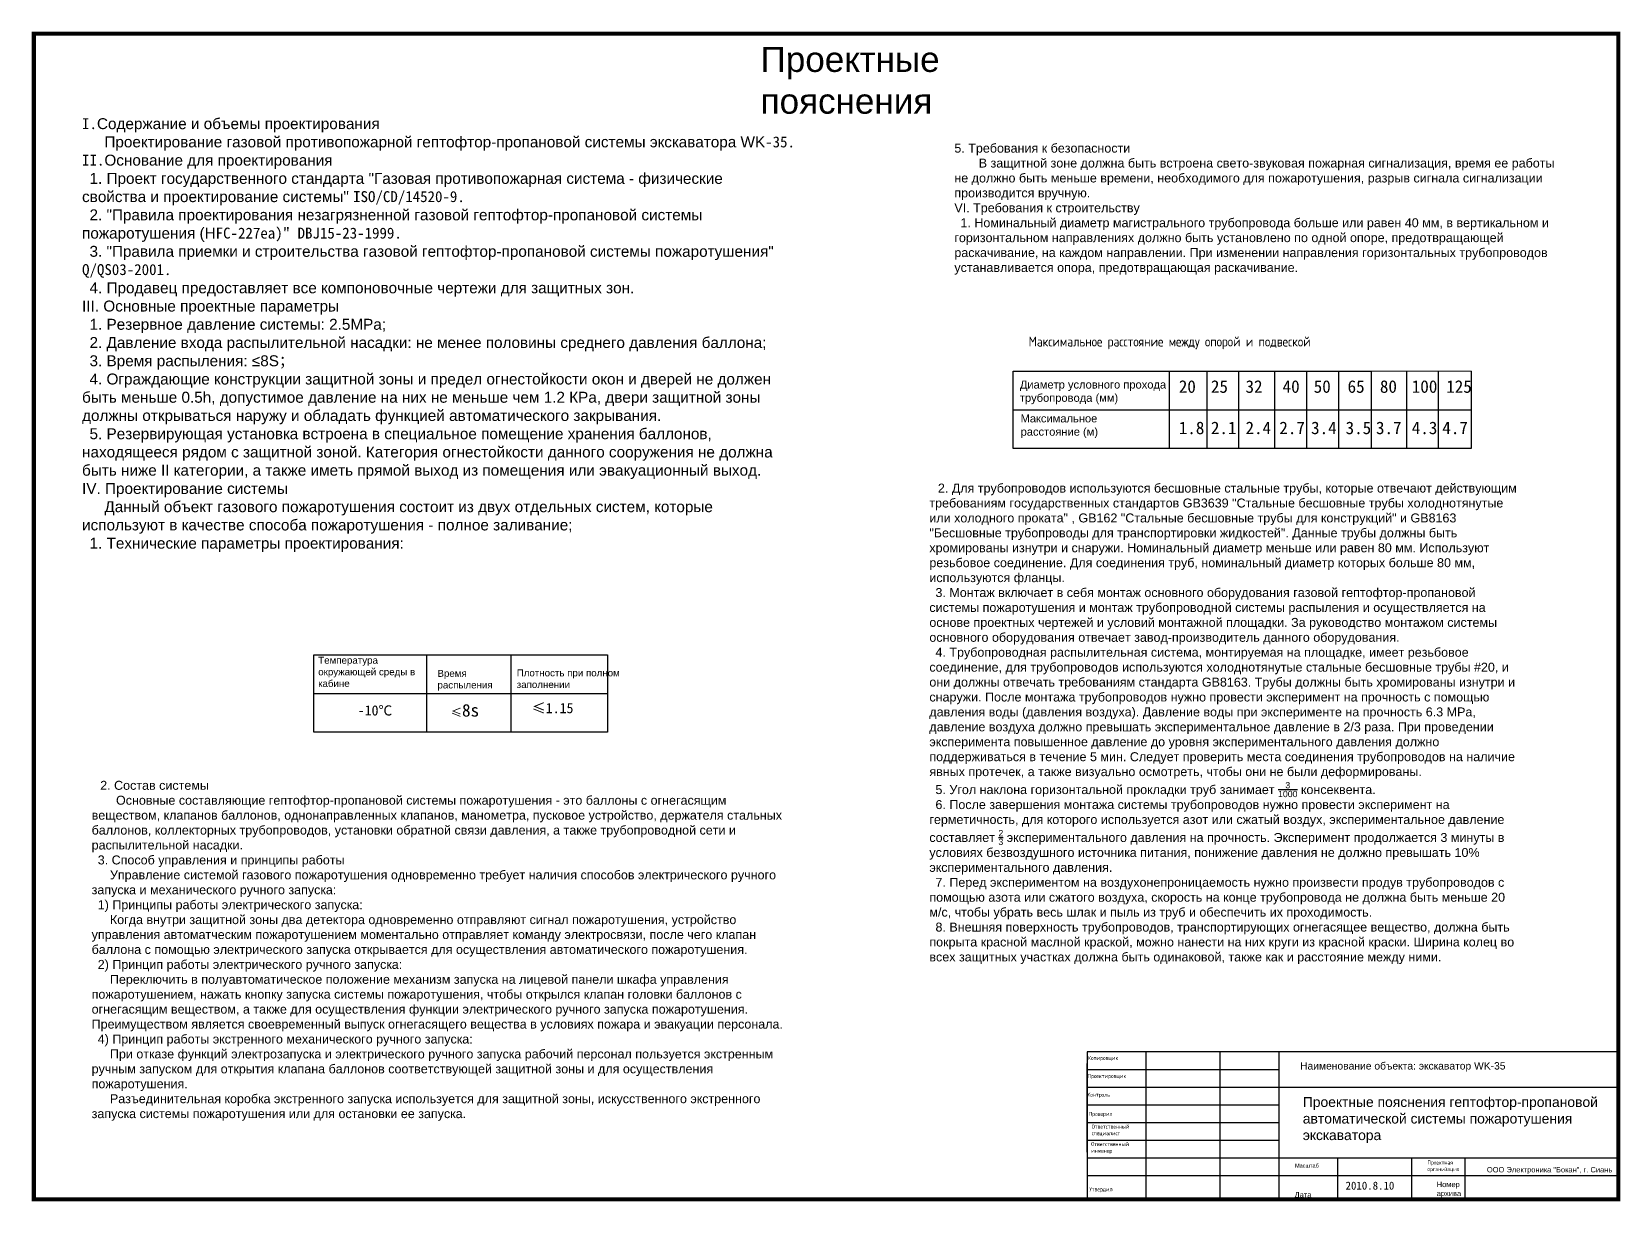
# Model space of a CAD drawing. Extents: x 48388 to 147340, y 33806 to 122092.
# Drawn here: x 100049 to 108030, y 61078 to 66956 of the extents above; entities that cross this region are included whole.
import ezdxf

# ---------------------------------------------------------------- set-up
doc = ezdxf.new("R2010")
doc.units = 0
doc.header["$LTSCALE"] = 1000
doc.header["$MEASUREMENT"] = 0
doc.layers.get('0').update_dxf_attribs({"linetype": 'CONTINUOUS'})
doc.styles.add('_TEL_DIM', font='SIMPLEX', dxfattribs={"width": 0.8, "height": 3.5, "bigfont": 'HZTXT'})
doc.styles.get("Standard").update_dxf_attribs({"font": 'GBENOR', "bigfont": 'GBCBIG'})

msp = doc.modelspace()

# ---------------------------------------------------------------- linework, layer by layer
for p, q in [((105762.9, 65251.1), (105762.9, 64861.9)), ((105951.8, 65251.1), (105951.8, 64861.9)), ((106111.2, 65251.1), (106111.2, 64861.9)), ((106292.8, 65251.1), (106292.8, 64861.9)), ((106452.7, 65251.1), (106452.7, 64861.9)), ((106614.6, 65251.1), (106614.6, 64861.9)), ((106778.1, 65251.1), (107280.9, 65251.3)), ((106956.6, 65251.1), (106956.4, 64861.8)), ((107115, 65251.1), (107114.8, 64861.7)), ((107280.9, 65251.1), (107280.7, 64861.6)), ((104980.3, 65056.5), (107280.8, 65056.3)), ((107280.7, 64861.6), (106778.1, 64861.9)), ((102031.1, 63824.4), (102031.1, 63435.2)), ((102456.2, 63824.4), (102456.2, 63435.2)), ((101466.6, 63629.8), (102941.4, 63629.8)), ((105352, 61829), (105352, 61088)), ((108019.5, 61829), (105352, 61829)), ((105648.4, 61088), (105648.4, 61829)), ((106018.9, 61088), (106018.9, 61829)), ((106315.3, 61088), (106315.3, 61829)), ((108019.5, 61088), (108019.5, 61829)), ((105352, 61680.8), (105352, 61769.7)), ((105352, 61740.1), (106315.3, 61740.1)), ((105352, 61591.9), (105352, 61680.8)), ((105352, 61651.1), (108019.5, 61651.1)), ((105352, 61503), (105352, 61591.9)), ((105352, 61562.2), (106315.3, 61562.2)), ((105352, 61414), (105352, 61503)), ((105352, 61473.3), (106315.3, 61473.3)), ((105352, 61325.1), (105352, 61414)), ((105352, 61384.4), (106315.3, 61384.4)), ((105352, 61295.5), (108019.5, 61295.5)), ((106611.6, 61088), (106611.6, 61295.5)), ((106982.1, 61088), (106982.1, 61295.5)), ((107251.1, 61088), (107251.1, 61295.5)), ((105352, 61206.6), (108019.5, 61206.6)), ((105352, 61088), (108019.5, 61088)), ((106315.3, 61088), (106018.9, 61088)), ((106611.6, 61088), (106315.3, 61088)), ((106982.1, 61088), (106611.6, 61088)), ((107278.5, 61088), (106982.1, 61088)), ((108019.5, 61088), (107278.5, 61088))]:
    msp.add_line(p, q)
at = {"const_width": 20.4}
msp.add_lwpolyline([(100058.8, 61088), (108019.5, 61088), (108019.5, 66946.3), (100058.8, 66946.3)], close=True, dxfattribs=at)
for points in [[(104980.3, 65251.1), (106778.1, 65251.1), (106778.1, 64861.9), (104980.3, 64861.9)], [(101466.6, 63824.4), (102941.4, 63824.4), (102941.4, 63435.2), (101466.6, 63435.2)]]:
    msp.add_lwpolyline(points, close=True)

# ---------------------------------------------------------------- texts
at = {"attachment_point": 1}
for s, insert, char_height, width in [('{\\fArial|b0|i0|c204|p34;Проектные пояснения}', (103710.7, 66880.5), 126, 927.187), ('{\\fSimHei|b0|i0|c0|p2;I.\\fArial|b0|i0|c204|p34;Содержание и объемы проектирования\\fSimHei|b0|i0|c134|p2;\\P   \\fArial|b0|i0|c204|p34;Проектирование газовой противопожарной гептофтор-пропановой системы экскаватора \\fArial|b0|i0|c0|p32;WK\\fSimHei|b0|i0|c134|p32;-35.\\fSimHei|b0|i0|c134|p2;\\P\\fSimHei|b0|i0|c0|p2;II.\\fArial|b0|i0|c204|p34;Основание для проектирования\\fSimHei|b0|i0|c134|p2;\\P \\fArial|b0|i0|c204|p34;1. Проект государственного стандарта "Газовая противопожарная система - физические свойства и проектирование системы" \\fSimHei|b0|i0|c134|p2;ISO/CD/14520-9.\\P \\fArial|b0|i0|c204|p34;2. "Правила проектирования незагрязненной газовой гептофтор-пропановой системы пожаротушения (Н\\fSimHei|b0|i0|c134|p2;FC-227ea)" DBJ15-23-1999.\\P \\fArial|b0|i0|c204|p34;3. "Правила приемки и строительства газовой гептофтор-пропановой системы пожаротушения" \\fSimHei|b0|i0|c134|p2;Q/QS03-2001.\\P \\fArial|b0|i0|c204|p34;4. Продавец предоставляет все компоновочные чертежи для защитных зон.\\fSimHei|b0|i0|c134|p2;\\P\\fArial|b0|i0|c0|p34;III.\\fArial|b0|i0|c204|p34; Основные проектные параметры\\fSimHei|b0|i0|c134|p2;\\P \\fArial|b0|i0|c204|p34;1. Резервное давление системы: \\fArial|b0|i0|c0|p34;2.5MPa;\\P\\fSimHei|b0|i0|c134|p2; \\fArial|b0|i0|c204|p34;2. Давление входа распылительной насадки: не менее половины среднего давления баллона;\\fSimHei|b0|i0|c134|p2;\\P \\fArial|b0|i0|c204|p34;3. Время распыления: \\fArial|b0|i0|c0|p34;≤8S\\fSimHei|b0|i0|c134|p49;；\\P \\fArial|b0|i0|c204|p34;4. Ограждающие конструкции защитной зоны и предел огнестойкости окон и дверей не должен быть меньше \\fArial|b0|i0|c0|p34;0.5h\\fArial|b0|i0|c204|p34;, допустимое давление на них не меньше чем 1.2 КРа, двери защитной зоны должны открываться наружу и обладать функцией автоматического закрывания.\\fSimHei|b0|i0|c134|p49;\\P \\fArial|b0|i0|c204|p34;5. Резервирующая установка встроена в специальное помещение хранения баллонов, находящееся рядом с защитной зоной. Категория огнестойкости данного сооружения не должна быть ниже \\fArial|b0|i0|c0|p34;II \\fArial|b0|i0|c204|p34;категории, а также иметь прямой выход из помещения или эвакуационный выход.\\P\\fArial|b0|i0|c0|p34;IV. \\fArial|b0|i0|c204|p34;Проектирование системы\\fSimHei|b0|i0|c134|p49;\\P   \\fArial|b0|i0|c204|p34;Данный объект газового пожаротушения состоит из двух отдельных систем, которые используют в качестве способа пожаротушения - полное заливание;\\fSimHei|b0|i0|c134|p49;\\P \\fArial|b0|i0|c204|p34;1. Технические параметры проектирования:\\fSimHei|b0|i0|c134|p49; }', (100301.3, 66522), 55, 3514.14), ('{\\fArial|b0|i0|c204|p34;5. Требования к безопасности\\fSimHei|b0|i0|c134|p2;\\P    \\fArial|b0|i0|c204|p34;В защитной зоне должна быть встроена свето-звуковая пожарная сигнализация, время ее работы не должно быть меньше времени, необходимого для пожаротушения, разрыв сигнала сигнализации производится вручную.\\fSimHei|b0|i0|c134|p2;\\P\\fArial|b0|i0|c0|p34;VI. \\fArial|b0|i0|c204|p34;Требования к строительству\\fSimHei|b0|i0|c134|p2;\\P \\fArial|b0|i0|c204|p34;1. Номинальный диаметр магистрального трубопровода больше или равен 40 мм, в вертикальном и горизонтальном направлениях должно быть установлено по одной опоре, предотвращающей раскачивание, на каждом направлении. При изменении направления горизонтальных трубопроводов устанавливается опора, предотвращающая раскачивание.}', (104684, 66394), 45, 3010.981), ('{\\fArial|b0|i0|c204|p34;Диаметр условного прохода трубопровода (мм)}', (105013.1, 65203), 40, 769.086), ('{\\f黑体|b0|i0|c134|p2;20}', (105811.7, 65204.6), 63, 105.679), ('{\\f黑体|b0|i0|c134|p2;25}', (105973, 65204.6), 63, 105.84), ('{\\f黑体|b0|i0|c134|p2;32}', (106146.9, 65204.6), 63, 105.84), ('{\\f黑体|b0|i0|c134|p2;40}', (106333.3, 65204.6), 63, 105.84), ('{\\f黑体|b0|i0|c134|p2;50}', (106489.5, 65204.6), 63, 105.84), ('{\\f黑体|b0|i0|c134|p2;65}', (106659.7, 65204.6), 63, 105.84), ('{\\f黑体|b0|i0|c134|p2;80}', (106822.1, 65204.6), 63, 105.84), ('{\\f黑体|b0|i0|c134|p2;100}', (106982.2, 65204.6), 63, 105.84), ('{\\f黑体|b0|i0|c134|p2;125}', (107155.4, 65204.6), 63, 105.84), ('{\\fArial|b0|i0|c204|p34;Максимальное расстояние (м)}', (105016.9, 65032.8), 40, 540.701), ('{\\f黑体|b0|i0|c134|p2;1.8}', (105811.7, 64996.8), 63, 105.84), ('{\\f黑体|b0|i0|c134|p2;2.1}', (105973, 64996.8), 63, 105.84), ('{\\f黑体|b0|i0|c134|p2;2.4}', (106146.9, 64996.8), 63, 105.84), ('{\\f黑体|b0|i0|c134|p2;2.7}', (106316.8, 64996.8), 63, 105.84), ('{\\f黑体|b0|i0|c134|p2;3.4}', (106476.3, 64996.8), 63, 105.84), ('{\\f黑体|b0|i0|c134|p2;3.5}', (106649.8, 64996.8), 63, 105.84), ('{\\f黑体|b0|i0|c134|p2;3.7}', (106802.3, 64996.8), 63, 105.84), ('{\\f黑体|b0|i0|c134|p2;4.3}', (106982.2, 64996.8), 63, 105.84), ('{\\f黑体|b0|i0|c134|p2;4.7}', (107135.6, 64996.8), 63, 105.84), ('\\A1;{\\fSimHei|b0|i0|c134|p2; \\fArial|b0|i0|c204|p34;\\H0.71429x;2. Для трубопроводов используются бесшовные стальные трубы, которые отвечают действующим требованиям государственных стандартов \\fArial|b0|i0|c0|p34;GB3639\\fArial|b0|i0|c204|p34; "Стальные бесшовные трубы холоднотянутые или холодного проката" , \\fArial|b0|i0|c0|p34;GB162\\fArial|b0|i0|c204|p34; "Стальные бесшовные трубы для конструкций" и \\fArial|b0|i0|c0|p34;GB\\fArial|b0|i0|c204|p34;8163 "Бесшовные трубопроводы для транспортировки жидкостей". Данные трубы должны быть хромированы изнутри и снаружи. Номинальный диаметр меньше или равен 80 мм. Используют резьбовое соединение. Для соединения труб, номинальный диаметр которых больше 80 мм, используются фланцы.\\fSimHei|b0|i0|c134|p2;\\P \\fArial|b0|i0|c204|p34;3. Монтаж включает в себя монтаж основного оборудования газовой гептофтор-пропановой системы пожаротушения и монтаж трубопроводной системы распыления и осуществляется на основе проектных чертежей и условий монтажной площадки. За руководство монтажом системы основного оборудования отвечает завод-производитель данного оборудования.\\fSimHei|b0|i0|c134|p2;\\P \\fArial|b0|i0|c204|p34;4. Трубопроводная распылительная система, монтируемая на площадке, имеет резьбовое соединение, для трубопроводов используются холоднотянутые стальные бесшовные трубы \\fArial|b0|i0|c0|p34;#20\\fArial|b0|i0|c204|p34;, и они должны отвечать требованиям стандарта \\fArial|b0|i0|c0|p34;GB8163\\fArial|b0|i0|c204|p34;. Трубы должны быть хромированы изнутри и снаружи. После монтажа трубопроводов нужно провести эксперимент на прочность с помощью давления воды (давления воздуха). Давление воды при эксперименте на прочность 6.3 МРа, давление воздуха должно превышать экспериментальное давление в 2/3 раза. При проведении эксперимента повышенное давление до уровня экспериментального давления должно поддерживаться в течение 5 мин. Следует проверить места соединения трубопроводов на наличие явных протечек, а также визуально осмотреть, чтобы они не были деформированы.\\fSimHei|b0|i0|c134|p49;\\P \\fArial|b0|i0|c204|p34;5. Угол наклона горизонтальной прокладки труб занимает \\H0.7x;\\S3/1000;\\H1.4286x; консеквента.\\fSimHei|b0|i0|c134|p49;\\P \\fArial|b0|i0|c204|p34;6. После завершения монтажа системы трубопроводов нужно провести эксперимент на герметичность, для которого используется азот или сжатый воздух, экспериментальное давление составляет \\H0.7x;\\S2/3;\\H1.4286x; экспериментального давления на прочность. Эксперимент продолжается 3 минуты в условиях безвоздушного источника питания, понижение давления не должно превышать 10% экспериментального давления.\\fSimHei|b0|i0|c134|p49;\\P \\fArial|b0|i0|c204|p34;7. Перед экспериментом на воздухонепроницаемость нужно произвести продув трубопроводов с помощью азота или сжатого воздуха, скорость на конце трубопровода не должна быть меньше 20 м/с, чтобы убрать весь шлак и пыль из труб и обеспечить их проходимость.\\P\\fSimHei|b0|i0|c134|p49; \\fArial|b0|i0|c204|p34;8. Внешняя поверхность трубопроводов, транспортирующих огнегасящее вещество, должна быть покрыта красной маслной краской, можно нанести на них круги из красной краски. Ширина колец во всех защитных участках должна быть одинаковой, также как и расстояние между ними. }', (104558.5, 64685.1), 63, 2968.935), ('{\\fArial|b0|i0|c204|p34;Температура окружающей среды в кабине}', (101487.9, 63814.8), 35, 540.54), ('{\\fArial|b0|i0|c204|p34;\\H0.69444x;Время распыления}', (102087, 63748.8), 50.4, 295.394), ('{\\fArial|b0|i0|c204|p34;\\H0.69444x;Плотность при полном заполнении}', (102485.3, 63751.1), 50.4, 540.54), ('{\\f黑体|b0|i0|c134|p0;-10℃}', (101686.2, 63570.7), 51.187, 174.51), ('{\\f黑体|b0|i0|c134|p0;≤\\f黑体|b0|i0|c134|p2;\\H1.515x;8s}', (102153.8, 63577.3), 41.598, 161.08), ('{\\f黑体|b0|i0|c134|p0;≤1.15}', (102561.3, 63582.4), 51.187, 250.704), ('{\\fSimHei|b0|i0|c134|p2; \\fArial|b0|i0|c204|p34;\\H0.71429x;2. Состав системы\\fSimHei|b0|i0|c134|p2;\\P    \\fArial|b0|i0|c204|p34;Основные составляющие гептофтор-пропановой системы пожаротушения - это баллоны с огнегасящим веществом, клапанов баллонов, однонаправленных клапанов, манометра, пусковое устройство, держателя стальных баллонов, коллекторных трубопроводов, установки обратной связи давления, а также трубопроводной сети и распылительной насадки.\\fSimHei|b0|i0|c134|p2;\\P \\fArial|b0|i0|c204|p34;3. Способ управления и принципы работы\\fSimHei|b0|i0|c134|p2;\\P   \\fArial|b0|i0|c204|p34;Управление системой газового пожаротушения одновременно требует наличия способов электрического ручного запуска и механического ручного запуска:\\fSimHei|b0|i0|c134|p2;\\P \\fArial|b0|i0|c204|p34;1) Принципы работы электрического запуска:\\fSimHei|b0|i0|c134|p2;\\P   \\fArial|b0|i0|c204|p34;Когда внутри защитной зоны два детектора одновременно отправляют сигнал пожаротушения, устройство управления автоматческим пожаротушением моментально отправляет команду электросвязи, после чего клапан баллона с помощью электрического запуска открывается для осуществления автоматического пожаротушения.\\fSimHei|b0|i0|c134|p2;\\P \\fArial|b0|i0|c204|p34;2) Принцип работы электрического ручного запуска:\\fSimHei|b0|i0|c134|p2;\\P   \\fArial|b0|i0|c204|p34;Переключить в полуавтоматическое положение механизм запуска на лицевой панели шкафа управления пожаротушением, нажать кнопку запуска системы пожаротушения, чтобы открылся клапан головки баллонов с огнегасящим веществом, а также для осуществления функции электрического ручного запуска пожаротушения. Преимуществом является своевременный выпуск огнегасящего вещества в условиях пожара и эвакуации персонала.\\fSimHei|b0|i0|c134|p2;\\P \\fArial|b0|i0|c204|p34;4) Принцип работы экстренного механического ручного запуска:\\fSimHei|b0|i0|c134|p2;\\P   \\fArial|b0|i0|c204|p34;При отказе функций электрозапуска и электрического ручного запуска рабочий персонал пользуется экстренным ручным запуском для открытия клапана баллонов соответствующей защитной зоны и для осуществления пожаротушения.\\fSimHei|b0|i0|c134|p2;\\P   \\fArial|b0|i0|c204|p34;Разъединительная коробка экстренного запуска используется для защитной зоны, искусственного экстренного запуска системы пожаротушения или для остановки ее запуска.}', (100349.4, 63191), 63, 3514.14), ('{\\fArial|b0|i0|c204|p34;\\H0.51191x;Наименование объекта: экскаватор \\fArial|b0|i0|c0|p34;WK-35}', (106421.1, 61776.9), 72.278, 1243.692), ('{\\fArial|b0|i0|c204|p34;Проектные пояснения гептофтор-пропановой автоматической системы пожаротушения экскаватора}', (106434.8, 61601.5), 49.896, 1599.866), ('{\\fArial|b0|i0|c204|p34;\\H0.58442x;ООО Электроника "Бокан", г. Сиань}', (107359.5, 61249.9), 46.2, 1147.08), ('{\\fSimHei|b0|i0|c134|p2;2010.8.10}', (106649.7, 61176.3), 40, 306.816)]:
    msp.add_mtext(s, dxfattribs=dict(at, insert=insert, char_height=char_height, width=width))
at = {"attachment_point": 1, "style": '_TEL_DIM'}
for s, insert, char_height in [('{\\Fsimplex,hztxt|c204;Максимальное расстояние между опорой и подвеской}', (105057.3, 65424.3), 50), ('{\\Fsimplex,hztxt|c204;Копировщик}', (105355, 61808.2), 20), ('{\\Fsimplex,hztxt|c204;Проектировщик}', (105353.5, 61717.6), 20), ('{\\Fsimplex,hztxt|c204;Контроль}', (105352, 61623.7), 20), ('{\\Fsimplex,hztxt|c204;Проверил}', (105359.6, 61527.1), 20), ('{\\Fsimplex,hztxt|c204;Ответственный\\Pспециалист}', (105374.1, 61463.1), 20), ('{\\Fsimplex,hztxt|c204;Ответственный\\Pинженер}', (105371.5, 61375.1), 20), ('{\\Fsimplex,hztxt|c204;Проектная\\Pорганизация}', (107061, 61282.5), 20), ('{\\Fsimplex,hztxt|c204;Утвердил}', (105362.6, 61148.1), 20)]:
    msp.add_mtext(s, dxfattribs=dict(at, insert=insert, char_height=char_height))
for s, insert, char_height, width in [('{\\fArial|b0|i0|c204|p34;Масштаб}', (106395.6, 61266.9), 20, 1070.762), ('{\\fArial|b0|i0|c204|p34;Номер архива}', (107107.6, 61175.8), 27, 30.462), ('{\\fArial|b0|i0|c204|p34;Дата}', (106393.3, 61123.7), 27, 30.776)]:
    msp.add_mtext(s, dxfattribs=dict(at, insert=insert, char_height=char_height, width=width))

doc.saveas('drawing.dxf')
